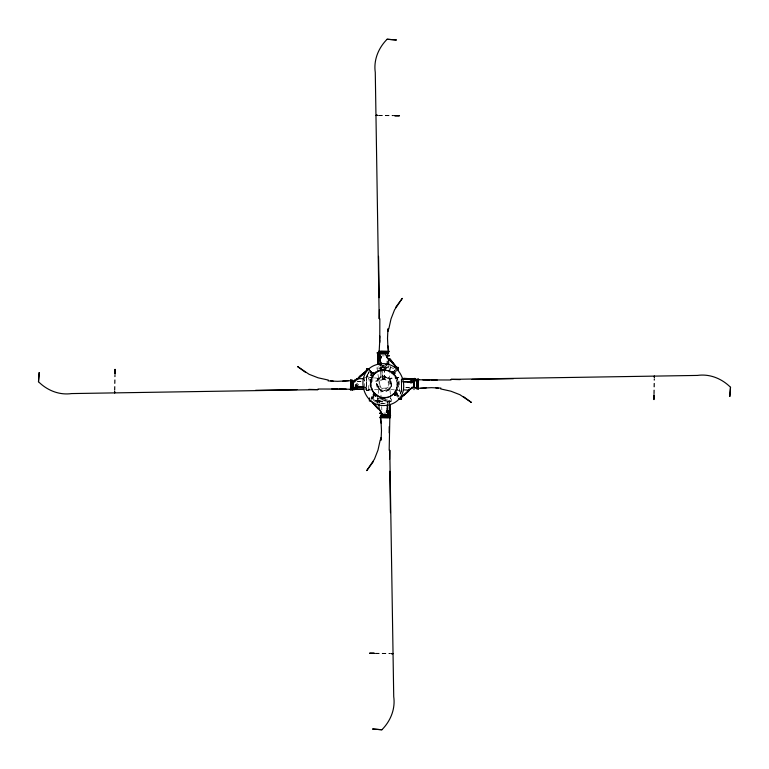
<?xml version="1.0" encoding="UTF-8"?>
<svg xmlns="http://www.w3.org/2000/svg" width="769" height="769" viewBox="0 0 769 769"><rect width="100%" height="100%" fill="white"/><g stroke="black" fill="none" stroke-linecap="round" stroke-linejoin="round"><path stroke-width="0.58" stroke-dasharray="3.85 2.88" d="M400.255 393.68L401.581 390.806L401.38 380.54L401.591 391.21L400.274 394.084L401.389 391.402L401.562 380.693M114.927 390.219L115.014 375.176M653.986 393.824L654.073 378.781M380.953 398.986L381.02 391.046L377.079 387.105L376.416 384.039L376.781 381.607L378.559 378.579L366.505 376.945L367.63 374.157L366.323 377.55L366.544 390.181L368.784 390.431L369.38 389.422M401.178 379.184L401.36 389.777L401.351 378.483M377.896 403.014L377.925 400.774L371.158 398.006L372.83 400.476M114.735 390.421L114.956 375.234M654.044 393.766L654.265 378.579M364.487 387.403L364.41 379.242M380.492 369.043L381.828 370.379L384.26 370.235L386.249 365.083L386.499 367.322L385.461 366.698L379.367 367.399L380.492 369.043C418.269 372.234 385.509 420.595 370.091 385.942C370.562 351.414 418.547 379.924 389.249 397.352M379.252 402.629L379.348 400.601L391.171 401.207L387.528 401.956L387.355 403.783L387.326 402.158M389.998 369.207L389.547 378.367L388.951 378.963C391.517 381.453 391.959 385.836 389.941 388.758M379.242 402.36L379.348 400.601L377.723 400.976L377.762 403.014L372.821 400.072L371.158 398.006L377.723 400.976M366.669 386.317L366.304 376.733M383.049 401.879L377.319 400.966L378.934 388.566L376.589 383.029L378.146 378.579L382.779 376.012L386.865 376.493L389.143 378.358L401.351 377.358M386.48 377.714L381.789 377.425C378.117 378.819 376.349 383.577 378.492 386.942A6.729 6.729 0 0 0 384.462 390.508A6.306 6.306 0 0 0 388.508 388.951L390.104 387.345L390.844 382.885L388.326 378.761L386.471 377.714M391.171 401.207L391.344 399.38L390.517 398.553L391.344 399.38L390.739 399.572M399.717 388.941L399.553 391.171L401.581 390.796L401.543 388.768M401.581 390.806L401.389 380.213M382.741 379.405L381.607 367.236L382.741 379.405L384.808 379.252L384.039 366.467L383.818 365.852L381.578 366.015M368.341 376.772L366.505 376.531L366.342 378.771L366.323 377.55L369.466 371.081M368.774 390.018L366.544 390.181L366.505 376.945M388.922 366.14L388.749 367.149L381.309 367.015M389.604 404.436L389.739 400.985L383.212 400.466L377.319 400.966M377.752 402.6L378.127 400.572L378.233 402.956M368.976 378.213L369.158 377.195L378.752 378.386M396.208 377.012C384.317 357.431 357.931 382.702 377.195 394.891L375.541 396.929L374.522 392.594C389.672 409.685 409.502 379.107 388.595 370.879C367.697 363.968 363.17 397.217 384.385 398.015M371.34 396.996C377.377 392.401 374.993 396.554 371.158 398.419L377.541 401.581L378.963 401.803L379.348 400.601L379.386 403.043M399.121 389.941L399.553 391.171L398.727 390.344L389.335 389.364M372.542 376.589L370.648 375.061L370.821 374.503L372.523 375.099L373.234 372.859L372.484 372.84C373.513 376.262 369.418 372.629 368.851 371.696L368.072 373.301L368.466 372.494M372.677 373.032L372.85 372.475L374.753 374.013L372.552 376.599L370.648 375.061L372.523 375.099L370.821 374.503L371.581 374.897M375.503 395.045L374.743 394.286L372.869 394.622L374.157 392.959L375.503 395.045L375.157 396.544M393.103 371.331L392.748 372.446L395.026 373.619L393.728 374.907L391.258 372.802L392.911 370.764L392.748 372.446L392.353 371.321L391.258 372.802L392.728 370.946M395.151 369.793L393.122 372.456L393.882 372.85L396.362 371.004M393.882 372.85L393.305 371.898M389.537 389.162L391.113 386.346L391.017 381.049M395.026 373.619L395.006 372.494L393.709 373.407L394.641 373.234M395.42 395.775L394.824 394.074L395.747 393.151L397.438 393.372L395.91 391.844L395.343 391.642L393.324 394.045L395.42 395.775L393.324 394.045L395.228 395.583L394.824 394.074L395.593 395.218L394.66 395.381L395.228 395.583L393.699 394.43L395.91 391.844L397.438 393.372M399.246 397.285L395.939 393.344L395.372 393.517L395.775 395.026L398.025 397.265M384.26 370.235L386.49 367.322L379.165 367.601M401.572 390.392L399.428 395.449M401.38 390.594L401.341 388.143M368.082 373.705L366.111 377.339L364.275 377.108M393.68 371.908L396.506 368.928M380.607 379.848C376.483 383.644 380.915 390.431 386.057 388.903L388.874 386.509L389.422 383.058L387.528 379.973L385.884 379.127L382.424 378.867L380.607 379.848L382.424 378.867L384.865 378.906L384.25 378.694M374.522 392.594L373.426 394.074L374.743 394.286L373.253 395.006L373.801 394.449M375.724 396.737L377.195 394.891M379.165 377.973C374.099 382.356 377.8 391.306 384.289 391.508L388.537 390.162L390.94 387.759C392.853 383.712 390.748 378.463 386.663 376.695L381.568 376.81L379.146 377.992M393.728 374.907L395.199 373.061M397.333 369.754L394.814 372.302M357.258 383.712L355.441 384.692L357.258 383.712L358.7 384.75L358.931 386.586M366.284 387.124L364.66 387.086M378.156 378.982L381.184 377.195L383.827 377.041L386.682 377.502L388.951 378.963M389.806 369.408L390.604 368.611L390.565 366.573M392.738 371.696L393.295 371.148M373.263 395.756L374.561 394.843M371.389 399.438L375.147 395.795M371.369 398.207L375.128 395.045M371.581 398.823L372.782 398.044M389.133 389.575L386.528 391.344L384.087 391.709L381.02 391.046M393.507 372.84L394.257 372.475M377.685 398.525L378.29 398.332M378.127 400.572L377.541 401.581L371.167 398.409M378.146 401.389L377.541 401.581L377.569 403.619M373.446 395.199L374.936 394.853L374.003 395.016M401.226 381.626L402.235 381.443M388.979 368.985L389.998 368.803M384.365 397.265C401.87 397.515 400.755 370.168 383.885 370.225C366.505 369.899 367.322 397.746 384.365 397.265C401.745 398.063 400.726 369.976 383.894 370.6C369.226 369.851 366.371 392.046 379.848 396.439M384.067 369.668C370.312 368.668 365.285 388.903 376.82 395.256M387.115 367.121L388.941 366.948M380.943 398.592L385.625 398.467M385.24 399.265L387.48 399.101M398.909 377.723L389.143 378.358L390.806 380.434M380.463 367.159L381.808 369.629L384.25 369.485M378.338 389.575L369.187 390.027L369.168 388.797M382.116 365.352L384.423 365.256M381.203 367.64L384.663 367.495M357.047 381.751L361.641 381.568M406.205 387.48L410.809 387.297M357.547 381.414L361.074 381.347M405.58 387.691L409.098 387.634M378.617 115.686L393.661 115.773M375.339 653.227L390.383 653.314M378.425 115.494L393.613 115.715M375.387 653.285L390.575 653.506M395.391 394.276L396.141 394.286M382.991 399.024L378.3 398.746M382.299 355.874L384.337 355.903M380.155 365.784L384.231 365.852M382.635 367.861L385.086 367.909M377.146 367.967L378.367 367.986M378.781 368.399L380.405 368.438L380.963 376.589M384.894 368.514L386.932 368.553M381.443 369.62L384.442 369.678M369.033 370.274L371.744 373.58L372.686 373.782M364.073 377.723L366.525 377.762M364.458 387.288L366.496 387.326M364.333 388.316L366.707 388.355L366.746 390.392M364.9 389.335L366.525 389.364M395.747 393.151L397.073 393.738L395.747 393.151L396.862 392.796L395.343 391.642L397.246 393.18M381.136 397.977L383.173 398.015M377.887 398.736L379.107 398.755M385.452 399.88L377.492 399.14M390.777 401.61L387.528 401.956L387.566 403.994M378.963 401.803L389.566 401.995M380.367 403.264L388.605 403.408M381.443 403.648L385.519 403.715M383.644 413.078L385.682 413.116M378.55 378.175L376.714 366.323L378.348 366.765M381.991 365.881L384.308 365.967M368.822 380.847L376.983 381.405M387.903 400.745L390.969 401.005M369.197 379.646L377.156 380.395M366.544 390.181L368.784 390.421L368.293 385.529M379.675 396.996C389.143 400.582 400.389 391.998 397.986 381.741M382.424 378.867L387.076 380.424L388.624 383.077L388.114 386.259L385.894 388.095L382.712 388.23L380.232 386.115L379.828 384.606L379.607 382.914L381.068 380.309L384.048 379.242L382.424 378.819L381.607 367.236M390.171 366.967L394.074 368.87M357.056 383.904L358.7 384.75M391.431 372.234L394.103 374.541M374.753 374.013L372.85 372.475L374.378 373.628L372.167 376.214L370.648 375.061M399.226 396.064L395.939 393.344M370.475 371.312L372.696 374.157M398.006 396.045L395.372 393.517M370.264 370.706L373.071 374.167L370.35 370.773M371.187 373.753L371.763 374.33L371.744 373.58M375.522 395.795L376.089 396.371M369.466 371.908L371.571 374.138M369.639 370.081L371.725 372.456M388.931 378.165L390.594 380.232M379.569 389.595L376.839 384.856M378.521 388.153L381.193 390.037L384.26 390.7L389.325 388.96L389.95 389.575L390.719 398.755M389.787 380.617L390.681 385.115M374.195 395.208L374.388 395.775M371.158 398.006L371.369 398.621M364.391 380.059L364.593 381.289M398.573 381.376L398.813 383.616M366.544 379.396L366.794 381.635M384.808 379.252L383.827 366.255M380.232 369.437L380.78 377.598M401.466 384.692L401.754 388.979L401.466 380.838M381.722 406.599L381.857 410.05M399.178 381.184L399.303 388.114M389.739 400.985L389.777 403.283M381.808 369.629L381.828 370.379M368.553 377.8L368.582 379.425M368.707 386.355L368.745 388.393M366.505 376.531L366.342 378.771L366.505 376.531M395.006 372.494L393.709 373.407L395.006 372.494M395.583 394.459L395.381 393.901L395.775 395.026L395.583 394.459"/><path stroke-width="1.15" d="M379.78 342.378L379.828 318.702M389.22 426.622L389.181 432.899M389.172 450.298L389.835 417.567L389.22 417.625M389.787 404.581L389.768 413.818L389.806 404.427M413.991 389.595L414.328 379.204M378.771 351.375L389.162 351.539L388.537 351.914M381.251 364.641L381.27 362.343M390.229 417.625L379.838 417.461L380.463 417.086M350.799 380.299L350.453 389.258L339.052 389.047M352.067 389.229L352.183 380.271M416.817 388.729L416.875 379.559M418.201 388.701L418.547 379.742L429.948 379.953M352.442 389.441L351.875 390.046L352.356 380.28M416.644 388.72L417.125 378.954L416.558 379.559M354.672 389.796L354.682 388.979M379.79 339.811L379.165 351.433L379.78 351.375M379.751 338.475L379.819 336.101M390.421 416.067L389.816 416.26C386.192 413.664 387.422 408.772 387.326 404.955L388.153 414.597L389.604 416.048L390.21 415.856L389.335 412.588L390.614 415.452M379.213 318.587L379.463 309.551M389.537 459.449L389.787 450.413M352.173 380.665L354.749 381.837L355.009 379.405M380.078 360.882L379.771 354.567L378.108 352.904L378.492 364.583M350.616 390.075L350.779 379.684L351.154 380.299M389.691 409.329L389.787 414.626L382.453 414.501L379.819 409.867M417.846 388.701L418.221 389.316L418.384 378.925M381.049 440.156L381.491 430.698L380.857 417.673L388.345 417.769M387.951 328.844L387.509 338.302L388.143 351.327L380.655 351.231M387.98 331.477L388.143 329.094M380.857 439.906L381.02 437.523M366.4 370.831L366.573 368.995L369.428 369.053L366.573 368.995L366.611 371.033L359.19 377.627L356.307 379.261M401.12 399.14L398.467 398.89L401.331 399.351L402.081 395.699M381.049 357.845L381.222 356.422L379.184 356.383L379.213 358.018L381.049 357.845L381.222 356.422M356.922 387.365L356.114 387.749L356.922 387.365L357.095 385.942L355.874 385.913L355.711 388.153L357.133 387.98L357.095 385.942L355.672 386.115M38.488 381.732L39.209 372.561L38.488 381.732C47.197 390.402 59.242 395.353 71.613 393.574L317.962 389.633M730.512 387.268L729.791 396.439L730.512 387.268C721.803 378.598 709.758 373.647 697.387 375.426L451.038 379.367M364.246 378.733L359.008 378.636L359.373 376.618L366.602 370.629L359.171 376.82L359.008 378.636L353.356 381.799L353.49 389.133L362.91 389.297M403.523 389.873L408.906 390.114L409.089 389.104L408.724 391.133L403.1 395.92L408.108 391.325M378.31 364.314L378.098 352.913L378.531 353.73L377.281 352.481L377.915 353.923L378.31 364.314L377.944 355.547M403.831 379.434L404.013 378.425L414.404 378.809L402.735 378.415M388.758 329.084L391.027 318.885L394.535 309.869L402.283 298.362L395.699 307.34M380.242 439.916L377.973 450.115L374.465 459.131L366.717 470.638L373.301 461.66M114.812 392.603L114.562 391.373L114.716 393.007L114.61 392.401M654.188 376.397L654.438 377.627L654.284 375.993L654.39 376.599M389.604 416.048L390.412 415.654L390.181 414.231M353.096 389.941L352.481 389.729L353.067 388.307L356.71 386.749L357.095 385.942M397.929 368.332L397.948 369.553L398.342 368.745L397.736 368.937M413.799 379.002L414.808 378.406L415.231 379.223L414.645 380.636L411.617 382.01L403.062 381.857M407.743 381.741L413.645 381.635L415.443 379.434M352.481 389.729L352.673 389.124L353.086 389.537M388.364 353.134L386.999 355.509L387.095 357.806M380.636 415.866L382.001 413.491L379.559 413.222L380.588 413.088M352.269 389.114L352.663 388.307L352.269 389.518L352.884 389.739L354.596 388.643M388.374 352.913L386.999 355.509L389.441 355.778L388.412 355.912M380.626 416.087L382.001 413.491M353.067 388.307L356.71 387.201M387.105 39.248L396.285 39.969L387.105 39.248C378.444 47.957 373.484 60.001 375.272 72.373L379.213 318.722M381.895 729.752L372.715 729.031L381.895 729.752C390.556 721.043 395.516 708.999 393.728 696.627L389.787 450.278M377.492 352.692L377.723 354.125L377.502 353.096L378.934 353.73L377.291 352.894M379.607 356.797L380.636 357.431L379.617 357.614L379.607 356.797L380.626 357.018M367.601 369.629L369.226 369.255M379.617 357.614L380.636 357.431M353.49 389.133L363.872 389.114M355.874 385.913L355.711 388.153L356.095 386.528L356.903 386.547M398.131 368.13L397.515 367.918M369.533 397.977L369.38 401.024L371.014 401.053L378.079 408.916L379.098 409.137L381.395 412.645M402.197 379.405L414.222 379.415L414.347 386.749L409.81 389.21M415.25 380.04L413.847 381.443L411.617 382.01M408.301 390.719L401.091 397.515L401.331 399.351M387.912 412.347L387.903 411.54L387.086 411.521L387.095 412.338L387.912 412.347L387.903 411.54M359.19 377.627L364.602 372.629M408.906 390.114L412.53 387.73M414.308 381.453L416.933 379.771M413.809 379.405L415.231 379.223M356.258 379.309L358.988 377.829M388.143 351.327L388.749 351.539L387.932 345.877M367.803 369.428L368.812 368.841M399.284 398.909L400.505 398.928M380.857 417.673L380.251 417.461L381.068 423.123M368.611 369.033L368.005 369.226L368.418 369.639M387.682 405.138C414.549 400.015 404.859 359.017 378.944 364.073C352.029 369.245 361.824 410.012 387.682 405.138L387.643 408.474M376.445 115.369L376.243 115.571M392.555 653.631L392.757 653.429M350.587 380.492L352 380.261M417 388.739L418.413 388.508M353.865 387.509L363.333 387.268M396.496 367.688L398.323 367.524L396.698 367.495L389.816 359.027L389.633 359.623L396.496 367.688L398.323 367.524L398.371 370.37M412.386 379.588L414.222 379.415M388.566 353.125L378.79 352.635L379.396 353.202L379.165 351.568M380.434 415.875L390.21 416.365L389.604 415.798L389.835 417.432M342.849 381.078L348.511 380.674M420.489 388.326L426.151 387.922M350.558 380.693L337.533 381.337L328.084 380.895M418.442 388.307L431.467 387.663L440.916 388.105M411.953 387.249L414.251 387.163L416.827 388.335M363.487 387.124L356.095 386.528L356.114 387.749M363.497 387.528L356.345 387.365M417.125 379.367L418.778 379.338M472.06 379.415L513.394 378.684M255.606 390.316L296.94 389.585M350.222 389.662L351.875 389.633M422.883 379.934L451.057 379.982M346.117 389.066L317.943 389.018M394.824 115.783L399.447 115.802L394.776 115.735M374.176 653.217L369.553 653.198L374.224 653.266M385.327 364.679L387.365 364.698L387.23 361.257M388.172 352.933L379.396 352.884M380.828 416.067L389.383 416.173L388.258 414.424M389.133 413.559L389.96 413.568M381.241 357.643L379.213 358.018M388.797 358.806L390.018 358.825L396.487 367.284L398.323 367.524M411.607 381.607L410.8 381.587L411.626 382.424C412.386 381.126 409.887 381.328 411.405 381.808L414.856 380.847L415.433 379.021L414.808 378.406M403.264 381.664L411.405 381.808L411.626 382.424L410.992 381.395L412.001 380.799L412.04 382.837L410.406 382.808L410.377 380.77L412.001 380.799L411.415 382.212M355.912 387.951L357.133 387.98M390.412 415.654L388.576 415.414M431.284 379.915L437.215 380.069M331.785 388.931L337.716 389.085M451.172 379.367L460.208 379.617M308.792 389.383L317.828 389.633M330.718 380.857L333.092 381.02M435.908 387.98L438.282 388.143M378.127 354.125L377.3 353.298L377.915 353.923L385.259 354.048L388.614 359.815L389.643 360.036L396.698 367.495L394.853 366.851M388.114 412.155L387.095 412.338M440.675 388.922L450.874 391.19L459.891 394.699L471.397 402.437L463.323 396.516M328.325 380.078L318.126 377.81L309.109 374.301L297.603 366.563L305.678 372.484M379.799 356.605L379.184 356.383L379.819 357.412M388.989 415.423L389.806 415.846L388.153 414.597L387.23 408.474M414.251 387.163L416.846 388.528M352.154 380.472L354.749 381.837M394.843 366.438L396.698 367.495M377.906 353.106L379.357 354.557L380.213 357.018L380.376 365.977M368.409 368.832L368.822 369.649M372.878 402.918L377.858 408.301M374.666 404.446L377.848 407.897M386.307 355.903L388.605 359.402M378.733 353.529L380.011 356.806L380.165 365.362M388.355 351.346L388.585 352.76M380.415 416.24L380.645 417.654M414.02 379.607L414.347 386.749M353.356 381.799L353.692 388.931M389.604 404.436L389.787 414.626M389.787 416.365L389.816 418.019M388.614 359.815L388.71 365.054M389.748 471.301L390.469 512.635M378.531 256.365L379.252 297.699M380.415 356.816L380.434 357.633M379.184 350.981L379.213 352.635M379.002 403.898L379.098 409.137M377.925 353.923L378.108 364.516M356.71 386.749L356.72 387.557M115.042 369.399L115.023 374.022L115.042 369.399M653.977 394.978L653.958 399.601L654.025 394.93M376.243 115.34L377.464 115.321L376.243 115.34M393.161 653.525L391.536 653.679L393.161 653.525M388.499 410.934L386.461 410.896L386.49 412.53L388.528 412.569L388.499 410.934"/></g></svg>
